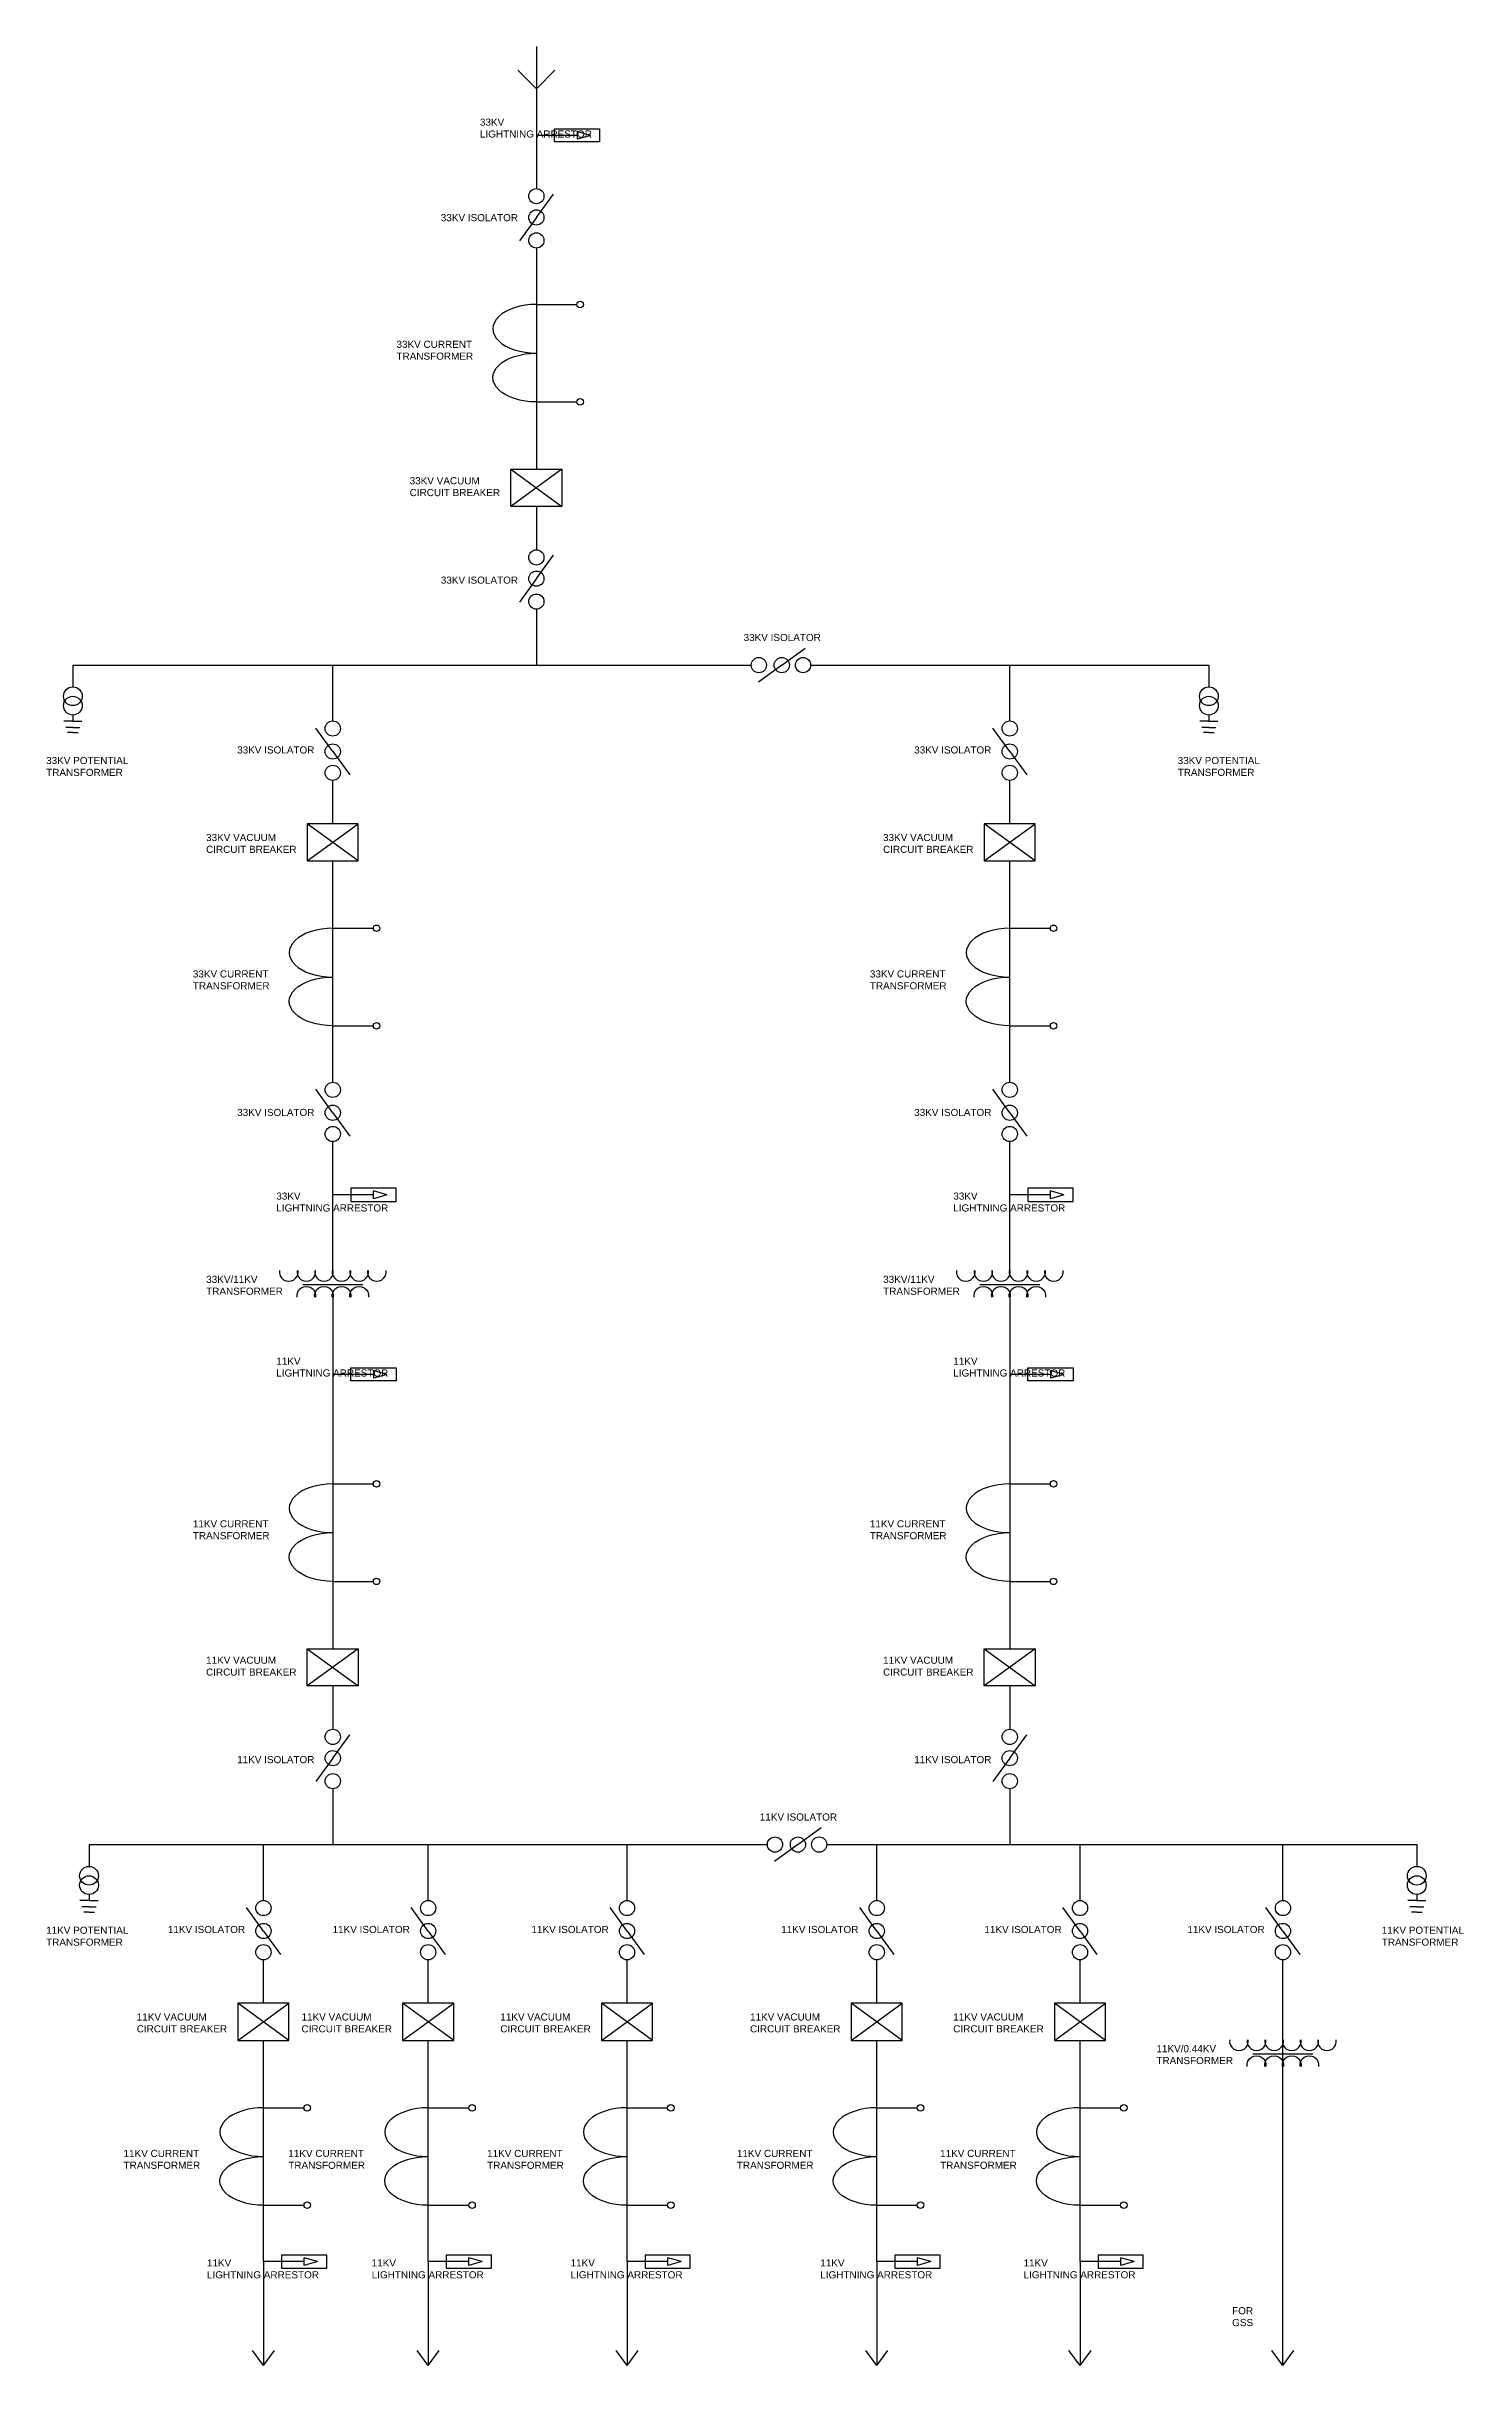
# Model space of a CAD drawing. Header units: millimetres. Extents: x 31.4 to 71.3, y 18.9 to 84.1.
import ezdxf

# ---------------------------------------------------------------- set-up
doc = ezdxf.new("R2010")
doc.units = ezdxf.units.MM
doc.header["$MEASUREMENT"] = 0
doc.styles.get("Standard").update_dxf_attribs({"font": 'arial.ttf'})

# ---------------------------------------------------------------- blocks, each defined once
blk = doc.blocks.new('*U2')
blk.add_arc((0, 0.111), 0.264, 170.99671, 9.00329)
blk = doc.blocks.new('*U3')
at = {"color": 0, "linetype": 'ByBlock', "lineweight": -2, "transparency": 16777216}
for p in [(0, 0), (0.495, 0), (0.991, 0), (1.486, 0), (1.981, 0), (2.477, 0)]:
    blk.add_blockref('*U2', p, dxfattribs=at)
blk = doc.blocks.new('*U4')
blk.add_arc((0, 0.111), 0.264, 170.99671, 9.00329)
blk = doc.blocks.new('*U6')
at = {"color": 0, "linetype": 'ByBlock', "lineweight": -2, "transparency": 16777216}
for p in [(0, 0), (0.495, 0), (0.991, 0), (1.486, 0)]:
    blk.add_blockref('*U4', p, dxfattribs=at)
blk = doc.blocks.new('*U7')
blk.add_arc((0, 0.111), 0.264, 170.99671, 9.00329)
blk = doc.blocks.new('*U9')
at = {"color": 0, "linetype": 'ByBlock', "lineweight": -2, "transparency": 16777216}
for p in [(0, 0), (0.495, 0), (0.991, 0), (1.486, 0), (1.981, 0), (2.477, 0)]:
    blk.add_blockref('*U7', p, dxfattribs=at)
blk = doc.blocks.new('*U10')
blk.add_arc((0, 0.111), 0.264, 170.99671, 9.00329)
blk = doc.blocks.new('*U11')
at = {"color": 0, "linetype": 'ByBlock', "lineweight": -2, "transparency": 16777216}
for p in [(0, 0), (0.495, 0), (0.991, 0), (1.486, 0)]:
    blk.add_blockref('*U10', p, dxfattribs=at)
blk = doc.blocks.new('*U12')
blk.add_arc((0, 0.111), 0.264, 170.99671, 9.00329)
blk = doc.blocks.new('*U14')
at = {"color": 0, "linetype": 'ByBlock', "lineweight": -2, "transparency": 16777216}
for p in [(0, 0), (0.495, 0), (0.991, 0), (1.486, 0), (1.981, 0), (2.477, 0)]:
    blk.add_blockref('*U12', p, dxfattribs=at)
blk = doc.blocks.new('*U15')
blk.add_arc((0, 0.111), 0.264, 170.99671, 9.00329)
blk = doc.blocks.new('*U16')
at = {"color": 0, "linetype": 'ByBlock', "lineweight": -2, "transparency": 16777216}
for p in [(0, 0), (0.495, 0), (0.991, 0), (1.486, 0)]:
    blk.add_blockref('*U15', p, dxfattribs=at)

msp = doc.modelspace()

# ---------------------------------------------------------------- linework, layer by layer
for p, q in [((45.238, 84.143), (45.238, 80.143)), ((44.714, 83.473), (45.238, 82.95)), ((45.238, 82.95), (45.762, 83.473)), ((46.383, 81.639), (45.238, 81.639)), ((46.761, 81.639), (46.383, 81.748)), ((46.383, 81.748), (46.383, 81.53)), ((46.761, 81.639), (46.383, 81.53)), ((45.238, 79.33), (45.716, 79.988)), ((45.238, 79.33), (44.759, 78.671)), ((45.238, 78.47), (45.238, 72.245)), ((45.238, 76.883), (46.38, 76.883)), ((45.238, 74.14), (46.38, 74.14)), ((44.519, 72.245), (45.957, 71.2)), ((45.957, 72.245), (44.519, 71.2)), ((45.238, 71.2), (45.238, 69.979)), ((45.238, 69.167), (45.716, 69.825)), ((45.238, 69.167), (44.759, 68.507)), ((45.238, 68.306), (45.238, 66.735)), ((52.144, 66.735), (52.802, 67.213)), ((32.194, 66.735), (51.284, 66.735)), ((32.194, 66.735), (32.194, 66.122)), ((39.508, 65.164), (39.508, 66.735)), ((52.144, 66.735), (51.485, 66.256)), ((52.957, 66.735), (64.163, 66.735)), ((58.56, 65.164), (58.56, 66.735)), ((64.163, 66.735), (64.163, 66.122)), ((32.194, 65.33), (32.194, 65.159)), ((64.163, 65.33), (64.163, 65.159)), ((32.194, 65.159), (31.938, 65.159)), ((32.194, 64.982), (31.996, 64.982)), ((32.194, 64.836), (32.043, 64.836)), ((32.194, 65.159), (32.45, 65.159)), ((32.194, 64.982), (32.392, 64.982)), ((32.194, 64.836), (32.345, 64.836)), ((39.508, 64.304), (39.029, 64.963)), ((58.56, 64.304), (58.081, 64.963)), ((64.163, 65.159), (63.907, 65.159)), ((64.163, 64.982), (63.965, 64.982)), ((64.163, 64.836), (64.012, 64.836)), ((64.163, 65.159), (64.419, 65.159)), ((64.163, 64.982), (64.361, 64.982)), ((64.163, 64.836), (64.314, 64.836)), ((39.508, 64.304), (39.986, 63.646)), ((58.56, 64.304), (59.038, 63.646)), ((39.508, 62.27), (39.508, 63.491)), ((58.56, 62.27), (58.56, 63.491)), ((38.789, 61.226), (40.227, 62.27)), ((40.227, 61.226), (38.789, 62.27)), ((57.841, 61.226), (59.279, 62.27)), ((59.279, 61.226), (57.841, 62.27)), ((39.508, 55.001), (39.508, 61.226)), ((58.56, 55.001), (58.56, 61.226)), ((39.508, 59.33), (40.65, 59.33)), ((58.56, 59.33), (59.701, 59.33)), ((39.508, 56.588), (40.65, 56.588)), ((58.56, 56.588), (59.701, 56.588)), ((39.508, 54.14), (39.029, 54.8)), ((58.56, 54.14), (58.081, 54.8)), ((39.508, 54.14), (39.986, 53.482)), ((58.56, 54.14), (59.038, 53.482)), ((39.508, 49.573), (39.508, 53.327)), ((58.56, 49.573), (58.56, 53.327)), ((40.653, 51.831), (39.508, 51.831)), ((41.031, 51.831), (40.653, 51.94)), ((40.653, 51.722), (40.653, 51.94)), ((41.031, 51.831), (40.653, 51.722)), ((59.705, 51.831), (58.56, 51.831)), ((60.083, 51.831), (59.705, 51.94)), ((59.705, 51.722), (59.705, 51.94)), ((60.083, 51.831), (59.705, 51.722)), ((38.665, 49.306), (40.351, 49.306)), ((39.508, 49.083), (39.508, 45.284)), ((57.717, 49.306), (59.403, 49.306)), ((58.56, 49.083), (58.56, 45.284)), ((40.653, 46.78), (39.508, 46.78)), ((41.031, 46.78), (40.653, 46.89)), ((40.653, 46.89), (40.653, 46.671)), ((41.031, 46.78), (40.653, 46.671)), ((59.705, 46.78), (58.56, 46.78)), ((60.083, 46.78), (59.705, 46.89)), ((59.705, 46.89), (59.705, 46.671)), ((60.083, 46.78), (59.705, 46.671)), ((39.508, 45.284), (39.508, 39.059)), ((58.56, 45.284), (58.56, 39.059)), ((39.508, 43.697), (40.65, 43.697)), ((58.56, 43.697), (59.701, 43.697)), ((39.508, 40.955), (40.65, 40.955)), ((58.56, 40.955), (59.701, 40.955)), ((38.789, 39.059), (40.227, 38.015)), ((40.227, 39.059), (38.789, 38.015)), ((57.841, 39.059), (59.279, 38.015)), ((59.279, 39.059), (57.841, 38.015)), ((39.508, 38.015), (39.508, 36.794)), ((58.56, 38.015), (58.56, 36.794)), ((39.508, 35.981), (39.986, 36.639)), ((58.56, 35.981), (59.038, 36.639)), ((39.508, 35.981), (39.029, 35.322)), ((58.56, 35.981), (58.081, 35.322)), ((39.508, 35.121), (39.508, 33.55)), ((58.56, 35.121), (58.56, 33.55)), ((52.599, 33.55), (53.257, 34.028)), ((32.649, 33.55), (51.739, 33.55)), ((32.649, 33.55), (32.649, 32.937)), ((37.557, 31.979), (37.557, 33.55)), ((42.194, 31.979), (42.194, 33.55)), ((47.789, 31.979), (47.789, 33.55)), ((52.599, 33.55), (51.939, 33.071)), ((53.412, 33.55), (70.015, 33.55)), ((54.817, 31.979), (54.817, 33.55)), ((60.537, 31.979), (60.537, 33.55)), ((66.248, 31.979), (66.248, 33.55)), ((70.015, 33.55), (70.015, 32.937)), ((32.649, 32.145), (32.649, 31.974)), ((70.015, 32.145), (70.015, 31.974)), ((32.649, 31.974), (32.393, 31.974)), ((32.649, 31.796), (32.451, 31.796)), ((32.649, 31.651), (32.498, 31.651)), ((32.649, 31.974), (32.905, 31.974)), ((32.649, 31.796), (32.847, 31.796)), ((32.649, 31.651), (32.8, 31.651)), ((37.557, 31.118), (37.078, 31.778)), ((42.194, 31.118), (41.715, 31.778)), ((47.789, 31.118), (47.31, 31.778)), ((54.817, 31.118), (54.338, 31.778)), ((60.537, 31.118), (60.057, 31.778)), ((66.248, 31.118), (65.769, 31.778)), ((70.015, 31.974), (69.759, 31.974)), ((70.015, 31.796), (69.817, 31.796)), ((70.015, 31.651), (69.864, 31.651)), ((70.015, 31.974), (70.271, 31.974)), ((70.015, 31.796), (70.213, 31.796)), ((70.015, 31.651), (70.166, 31.651)), ((37.557, 31.118), (38.035, 30.46)), ((42.194, 31.118), (42.672, 30.46)), ((47.789, 31.118), (48.267, 30.46)), ((54.817, 31.118), (55.295, 30.46)), ((60.537, 31.118), (61.015, 30.46)), ((66.248, 31.118), (66.726, 30.46)), ((37.557, 29.085), (37.557, 30.306)), ((42.194, 29.085), (42.194, 30.306)), ((47.789, 29.085), (47.789, 30.306)), ((54.817, 29.085), (54.817, 30.306)), ((60.537, 29.085), (60.537, 30.306)), ((66.248, 18.89), (66.248, 30.306)), ((36.838, 28.04), (38.276, 29.085)), ((38.276, 28.04), (36.838, 29.085)), ((41.475, 28.04), (42.913, 29.085)), ((42.913, 28.04), (41.475, 29.085)), ((47.07, 28.04), (48.508, 29.085)), ((48.508, 28.04), (47.07, 29.085)), ((54.098, 28.04), (55.536, 29.085)), ((55.536, 28.04), (54.098, 29.085)), ((59.818, 28.04), (61.255, 29.085)), ((61.255, 28.04), (59.818, 29.085)), ((37.557, 21.815), (37.557, 28.04)), ((42.194, 21.815), (42.194, 28.04)), ((47.789, 21.815), (47.789, 28.04)), ((54.817, 21.815), (54.817, 28.04)), ((60.537, 21.815), (60.537, 28.04)), ((65.405, 27.66), (67.091, 27.66)), ((37.557, 26.145), (38.699, 26.145)), ((42.194, 26.145), (43.335, 26.145)), ((47.789, 26.145), (48.931, 26.145)), ((54.817, 26.145), (55.959, 26.145)), ((60.537, 26.145), (61.678, 26.145)), ((37.557, 23.402), (38.699, 23.402)), ((42.194, 23.402), (43.335, 23.402)), ((47.789, 23.402), (48.931, 23.402)), ((54.817, 23.402), (55.959, 23.402)), ((60.537, 23.402), (61.678, 23.402)), ((38.702, 21.815), (37.557, 21.815)), ((37.557, 21.815), (37.557, 18.89)), ((39.08, 21.815), (38.702, 21.924)), ((38.702, 21.706), (38.702, 21.924)), ((39.08, 21.815), (38.702, 21.706)), ((43.339, 21.815), (42.194, 21.815)), ((42.194, 21.815), (42.194, 18.89)), ((43.717, 21.815), (43.339, 21.924)), ((43.339, 21.706), (43.339, 21.924)), ((43.717, 21.815), (43.339, 21.706)), ((48.934, 21.815), (47.789, 21.815)), ((47.789, 21.815), (47.789, 18.89)), ((49.312, 21.815), (48.934, 21.924)), ((48.934, 21.706), (48.934, 21.924)), ((49.312, 21.815), (48.934, 21.706)), ((55.962, 21.815), (54.817, 21.815)), ((54.817, 21.815), (54.817, 18.89)), ((56.341, 21.815), (55.962, 21.924)), ((55.962, 21.706), (55.962, 21.924)), ((56.341, 21.815), (55.962, 21.706)), ((61.682, 21.815), (60.537, 21.815)), ((60.537, 21.815), (60.537, 18.89)), ((62.06, 21.815), (61.682, 21.924)), ((61.682, 21.706), (61.682, 21.924)), ((62.06, 21.815), (61.682, 21.706)), ((37.557, 18.89), (37.247, 19.317)), ((37.557, 18.89), (37.867, 19.317)), ((42.194, 18.89), (41.884, 19.317)), ((42.194, 18.89), (42.504, 19.317)), ((47.789, 18.89), (47.479, 19.317)), ((47.789, 18.89), (48.099, 19.317)), ((54.817, 18.89), (54.507, 19.317)), ((54.817, 18.89), (55.127, 19.317)), ((60.537, 18.89), (60.227, 19.317)), ((60.537, 18.89), (60.847, 19.317)), ((66.248, 18.89), (65.938, 19.317)), ((66.248, 18.89), (66.558, 19.317))]:
    msp.add_line(p, q)
for points in [[(45.747, 81.823), (47.019, 81.823), (47.019, 81.455), (45.747, 81.455)], [(44.519, 72.245), (45.957, 72.245), (45.957, 71.2), (44.519, 71.2)], [(38.789, 61.226), (40.227, 61.226), (40.227, 62.27), (38.789, 62.27)], [(57.841, 61.226), (59.279, 61.226), (59.279, 62.27), (57.841, 62.27)], [(40.017, 51.647), (41.289, 51.647), (41.289, 52.016), (40.017, 52.016)], [(59.069, 51.647), (60.341, 51.647), (60.341, 52.016), (59.069, 52.016)], [(40.017, 46.965), (41.289, 46.965), (41.289, 46.596), (40.017, 46.596)], [(59.069, 46.965), (60.341, 46.965), (60.341, 46.596), (59.069, 46.596)], [(38.789, 39.059), (40.227, 39.059), (40.227, 38.015), (38.789, 38.015)], [(57.841, 39.059), (59.279, 39.059), (59.279, 38.015), (57.841, 38.015)], [(36.838, 28.04), (38.276, 28.04), (38.276, 29.085), (36.838, 29.085)], [(41.475, 28.04), (42.913, 28.04), (42.913, 29.085), (41.475, 29.085)], [(47.07, 28.04), (48.508, 28.04), (48.508, 29.085), (47.07, 29.085)], [(54.098, 28.04), (55.536, 28.04), (55.536, 29.085), (54.098, 29.085)], [(59.818, 28.04), (61.255, 28.04), (61.255, 29.085), (59.818, 29.085)], [(38.066, 21.631), (39.338, 21.631), (39.338, 21.999), (38.066, 21.999)], [(42.703, 21.631), (43.975, 21.631), (43.975, 21.999), (42.703, 21.999)], [(48.298, 21.631), (49.57, 21.631), (49.57, 21.999), (48.298, 21.999)], [(55.327, 21.631), (56.598, 21.631), (56.598, 21.999), (55.327, 21.999)], [(61.046, 21.631), (62.318, 21.631), (62.318, 21.999), (61.046, 21.999)]]:
    msp.add_lwpolyline(points, close=True)
for centre, radius in [((45.238, 79.929), 0.214), ((45.238, 79.33), 0.214), ((45.238, 78.684), 0.214), ((46.472, 76.883), 0.0921), ((46.472, 74.14), 0.0921), ((45.238, 69.765), 0.214), ((45.238, 69.167), 0.214), ((45.238, 68.521), 0.214), ((51.498, 66.735), 0.214), ((52.144, 66.735), 0.214), ((52.742, 66.735), 0.214), ((32.194, 65.858), 0.264), ((64.163, 65.858), 0.264), ((32.194, 65.594), 0.264), ((64.163, 65.594), 0.264), ((39.508, 64.95), 0.214), ((58.56, 64.95), 0.214), ((39.508, 64.304), 0.214), ((58.56, 64.304), 0.214), ((39.508, 63.705), 0.214), ((58.56, 63.705), 0.214), ((40.742, 59.33), 0.0921), ((59.794, 59.33), 0.0921), ((40.742, 56.588), 0.0921), ((59.794, 56.588), 0.0921), ((39.508, 54.786), 0.214), ((58.56, 54.786), 0.214), ((39.508, 54.14), 0.214), ((58.56, 54.14), 0.214), ((39.508, 53.542), 0.214), ((58.56, 53.542), 0.214), ((40.742, 43.697), 0.0921), ((59.794, 43.697), 0.0921), ((40.742, 40.955), 0.0921), ((59.794, 40.955), 0.0921), ((39.508, 36.579), 0.214), ((58.56, 36.579), 0.214), ((39.508, 35.981), 0.214), ((58.56, 35.981), 0.214), ((39.508, 35.335), 0.214), ((58.56, 35.335), 0.214), ((51.953, 33.55), 0.214), ((52.599, 33.55), 0.214), ((53.197, 33.55), 0.214), ((32.649, 32.673), 0.264), ((32.649, 32.409), 0.264), ((70.015, 32.673), 0.264), ((70.015, 32.409), 0.264), ((37.557, 31.764), 0.214), ((42.194, 31.764), 0.214), ((47.789, 31.764), 0.214), ((54.817, 31.764), 0.214), ((60.537, 31.764), 0.214), ((66.248, 31.764), 0.214), ((37.557, 31.118), 0.214), ((42.194, 31.118), 0.214), ((47.789, 31.118), 0.214), ((54.817, 31.118), 0.214), ((60.537, 31.118), 0.214), ((66.248, 31.118), 0.214), ((37.557, 30.52), 0.214), ((42.194, 30.52), 0.214), ((47.789, 30.52), 0.214), ((54.817, 30.52), 0.214), ((60.537, 30.52), 0.214), ((66.248, 30.52), 0.214), ((38.791, 26.145), 0.0921), ((43.427, 26.145), 0.0921), ((49.023, 26.145), 0.0921), ((56.051, 26.145), 0.0921), ((61.77, 26.145), 0.0921), ((38.791, 23.402), 0.0921), ((43.427, 23.402), 0.0921), ((49.023, 23.402), 0.0921), ((56.051, 23.402), 0.0921), ((61.77, 23.402), 0.0921)]:
    msp.add_circle(centre, radius)
for centre in [(45.238, 76.197), (39.508, 58.644), (58.56, 58.644), (39.508, 43.012), (58.56, 43.012), (37.557, 25.459), (42.194, 25.459), (47.789, 25.459), (54.817, 25.459), (60.537, 25.459)]:
    msp.add_ellipse(centre, major_axis=(1.224, 0), ratio=0.560181, start_param=1.570796, end_param=4.712389)
at = {"extrusion": (0, 0, -1)}
for centre in [(45.238, 74.826), (39.508, 57.273), (58.56, 57.273), (39.508, 41.64), (58.56, 41.64), (37.557, 24.088), (42.194, 24.088), (47.789, 24.088), (54.817, 24.088), (60.537, 24.088)]:
    msp.add_ellipse(centre, major_axis=(1.224, 0), ratio=0.560181, start_param=1.570796, end_param=4.712389, dxfattribs=at)

# ---------------------------------------------------------------- block references
for name, p in [('*U3', (38.27, 49.552)), ('*U9', (57.322, 49.552)), ('*U14', (65.01, 27.906))]:
    msp.add_blockref(name, p)
at = {"xscale": -1, "rotation": 180}
for name, p in [('*U6', (38.765, 49.103)), ('*U11', (57.817, 49.103)), ('*U16', (65.505, 27.457))]:
    msp.add_blockref(name, p, dxfattribs=at)

# ---------------------------------------------------------------- texts
at = {"char_height": 0.2}
for s, width, heights, insert, attachment_point in [('33KV \\PLIGHTNING ARRESTOR', 3.04707, [1.132], (43.649, 82.111), 1), ('33KV ISOLATOR', 2.20442, [0.455], (42.548, 79.424), 1), ('33KV CURRENT\\PTRANSFORMER', 3.31669, [0.932], (41.301, 75.861), 1), ('33KV VACUUM \\PCIRCUIT BREAKER', 3.31669, [0.932], (41.672, 72.022), 1), ('33KV ISOLATOR', 2.20442, [0.455], (42.548, 69.226), 1), ('33KV ISOLATOR', 2.20442, [0.455], (51.07, 67.409), 7), ('33KV POTENTIAL TRANSFORMER', 2.3187, [0.656], (31.442, 64.15), 1), ('33KV ISOLATOR', 2.20442, [0.455], (36.818, 64.245), 7), ('33KV ISOLATOR', 2.20442, [0.455], (55.87, 64.245), 7), ('33KV POTENTIAL TRANSFORMER', 2.3187, [0.656], (63.286, 64.15), 1), ('33KV VACUUM \\PCIRCUIT BREAKER', 3.31669, [0.932], (35.942, 61.448), 7), ('33KV VACUUM \\PCIRCUIT BREAKER', 3.31669, [0.932], (54.994, 61.448), 7), ('33KV CURRENT\\PTRANSFORMER', 3.31669, [0.932], (35.571, 57.61), 7), ('33KV CURRENT\\PTRANSFORMER', 3.31669, [0.932], (54.623, 57.61), 7), ('33KV ISOLATOR', 2.20442, [0.455], (36.818, 54.046), 7), ('33KV ISOLATOR', 2.20442, [0.455], (55.87, 54.046), 7), ('33KV \\PLIGHTNING ARRESTOR', 3.04707, [1.132], (37.919, 51.359), 7), ('33KV \\PLIGHTNING ARRESTOR', 3.04707, [1.132], (56.971, 51.359), 7), ('33KV/11KV\\PTRANSFORMER', 3.04707, [1.132], (35.947, 49.016), 7), ('33KV/11KV\\PTRANSFORMER', 3.04707, [1.132], (54.998, 49.016), 7), ('11KV \\PLIGHTNING ARRESTOR', 3.04707, [1.132], (37.919, 47.252), 1), ('11KV \\PLIGHTNING ARRESTOR', 3.04707, [1.132], (56.971, 47.252), 1), ('11KV CURRENT\\PTRANSFORMER', 3.31669, [0.932], (35.571, 42.675), 1), ('11KV CURRENT\\PTRANSFORMER', 3.31669, [0.932], (54.623, 42.675), 1), ('11KV VACUUM \\PCIRCUIT BREAKER', 3.31669, [0.932], (35.942, 38.837), 1), ('11KV VACUUM \\PCIRCUIT BREAKER', 3.31669, [0.932], (54.994, 38.837), 1), ('11KV ISOLATOR', 2.20442, [0.455], (36.818, 36.04), 1), ('11KV ISOLATOR', 2.20442, [0.455], (55.87, 36.04), 1), ('11KV ISOLATOR', 2.20442, [0.455], (51.525, 34.223), 7), ('11KV POTENTIAL TRANSFORMER', 2.3187, [0.656], (31.442, 31.239), 1), ('11KV ISOLATOR', 2.20442, [0.455], (34.867, 31.059), 7), ('11KV ISOLATOR', 2.20442, [0.455], (39.503, 31.059), 7), ('11KV ISOLATOR', 2.20442, [0.455], (45.099, 31.059), 7), ('11KV ISOLATOR', 2.20442, [0.455], (52.127, 31.059), 7), ('11KV ISOLATOR', 2.20442, [0.455], (57.846, 31.059), 7), ('11KV ISOLATOR', 2.20442, [0.455], (63.558, 31.059), 7), ('11KV POTENTIAL TRANSFORMER', 2.3187, [0.656], (69.029, 31.239), 1), ('11KV VACUUM \\PCIRCUIT BREAKER', 3.31669, [0.932], (33.991, 28.263), 7), ('11KV VACUUM \\PCIRCUIT BREAKER', 3.31669, [0.932], (38.628, 28.263), 7), ('11KV VACUUM \\PCIRCUIT BREAKER', 3.31669, [0.932], (44.223, 28.263), 7), ('11KV VACUUM \\PCIRCUIT BREAKER', 3.31669, [0.932], (51.251, 28.263), 7), ('11KV VACUUM \\PCIRCUIT BREAKER', 3.31669, [0.932], (56.97, 28.263), 7), ('11KV/0.44KV\\PTRANSFORMER', 3.04707, [1.132], (62.687, 27.37), 7), ('11KV CURRENT\\PTRANSFORMER', 3.31669, [0.932], (33.62, 24.424), 7), ('11KV CURRENT\\PTRANSFORMER', 3.31669, [0.932], (38.257, 24.424), 7), ('11KV CURRENT\\PTRANSFORMER', 3.31669, [0.932], (43.852, 24.424), 7), ('11KV CURRENT\\PTRANSFORMER', 3.31669, [0.932], (50.881, 24.424), 7), ('11KV CURRENT\\PTRANSFORMER', 3.31669, [0.932], (56.6, 24.424), 7), ('11KV \\PLIGHTNING ARRESTOR', 3.04707, [1.132], (35.968, 21.343), 7), ('11KV \\PLIGHTNING ARRESTOR', 3.04707, [1.132], (40.604, 21.343), 7), ('11KV \\PLIGHTNING ARRESTOR', 3.04707, [1.132], (46.2, 21.343), 7), ('11KV \\PLIGHTNING ARRESTOR', 3.04707, [1.132], (53.228, 21.343), 7), ('11KV \\PLIGHTNING ARRESTOR', 3.04707, [1.132], (58.947, 21.343), 7), ('FOR\\P\\pxt3;GSS', 3.04707, [1.132], (64.818, 19.999), 7)]:
    msp.add_mtext_dynamic_manual_height_columns(s, width=width, gutter_width=1, heights=heights, dxfattribs=dict(at, insert=insert, attachment_point=attachment_point))

doc.saveas('drawing.dxf')
